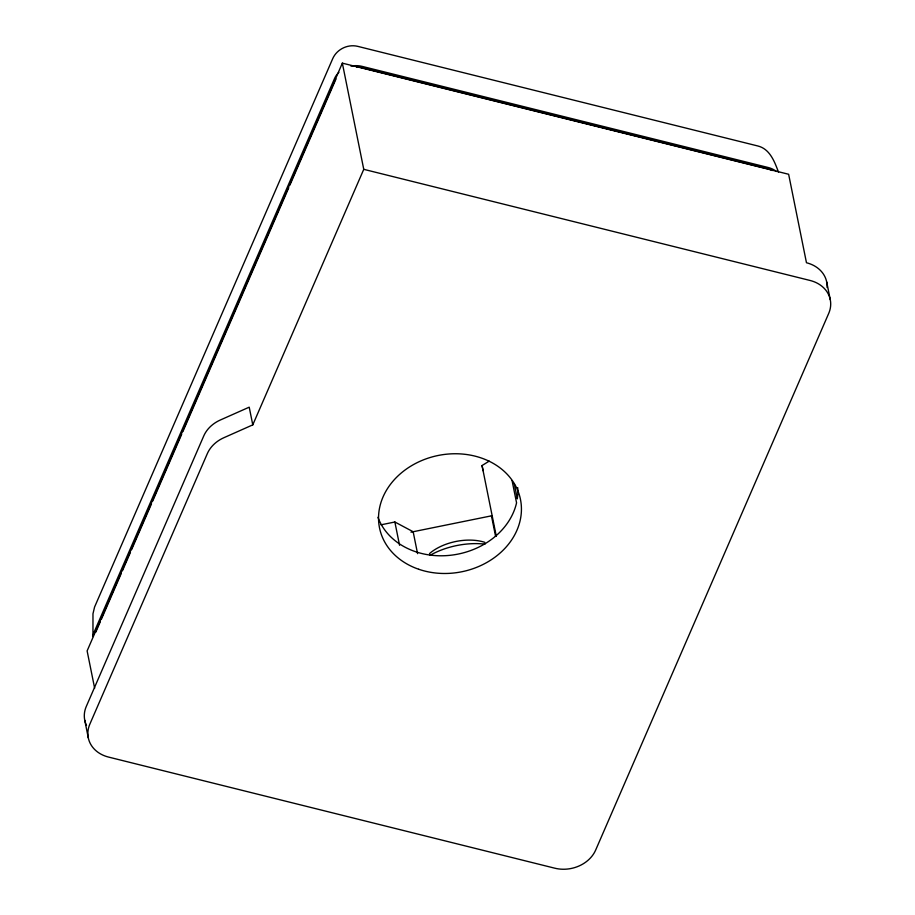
<?xml version="1.0" encoding="UTF-8"?>
<svg xmlns="http://www.w3.org/2000/svg" width="915" height="915" viewBox="0 0 915 915"><rect width="100%" height="100%" fill="white"/><g stroke="black" fill="none" stroke-linecap="round" stroke-linejoin="round"><path stroke-width="1.37" d="M827.103 287.47A31.956 26.363 -11.4 0 0 806.47 262.754L788.639 174.273L342.347 63.146L87.119 650.897L94.645 688.217M95.72 632.299L100.273 621.811M101.416 619.192L121.34 573.293M122.484 570.674L130.456 552.317M131.588 549.686L151.524 503.799M152.656 501.168L181.696 434.293M182.84 431.674L288.751 187.781M289.895 185.15L336.011 78.942M363.758 169.332L810.038 280.459A31.956 26.363 -11.4 0 1 828.704 313.422L595.665 850.058A31.956 26.363 -11.4 0 1 554.81 868.198L108.53 757.071A31.956 26.363 -11.4 0 1 89.864 724.108L207.339 453.6A31.956 26.363 -11.4 0 1 223.9 437.702L252.78 424.869L363.758 169.332L342.347 63.146M496.296 536.27L482.045 465.541L489.182 461.137M380.972 524.821L394.868 522.008L413.157 531.741L417.572 553.655M410.995 532.175L492.201 515.683M778.539 172.226C774.616 161.841 770.03 149.042 757.917 146L357.731 46.356C347.677 43.897 336.674 49.319 332.614 58.88L94.577 607.034L92.975 613.782L92.964 636.565A21.468 17.717 -11.4 0 1 94.211 631.933L334.524 78.564A21.468 17.717 -11.4 0 1 338.905 72.354M482.045 465.541L483.097 470.733M826.691 281.946L830.26 299.651M514.241 483.589L517.318 498.847A71.896 59.326 -11.4 0 0 517.707 487.581M512.091 480.661L516.563 502.838A71.896 59.326 -11.4 0 1 449.974 555.325A71.896 59.326 -11.4 0 1 377.952 517.295M491.447 515.831L495.587 536.373M394.868 522.008L399.558 545.283M252.78 424.869L249.212 407.175L220.332 420.008A31.956 26.363 -11.4 0 0 203.77 435.906L86.296 706.414A31.956 26.363 -11.4 0 0 86.525 725.423M84.74 720.185L88.309 737.879M356.415 66.978A19.878 16.401 -11.4 0 1 361.448 67.641L767.696 168.806A19.878 16.401 -11.4 0 1 772.271 170.533M350.983 66.155A21.468 17.717 -11.4 0 1 361.997 66.349L768.268 167.525A21.468 17.717 -11.4 0 1 776.366 171.494M429.49 553.586A39.94 22.566 -11.5 0 1 484.847 542.343M430.153 555.268A55.918 31.59 -11.5 0 1 484.95 544.139M418.738 569.267A71.896 59.326 -11.4 0 0 521.253 504.92A71.896 59.326 -11.4 0 0 409.954 466.673A71.896 59.326 -11.4 0 0 418.738 569.267"/></g></svg>
